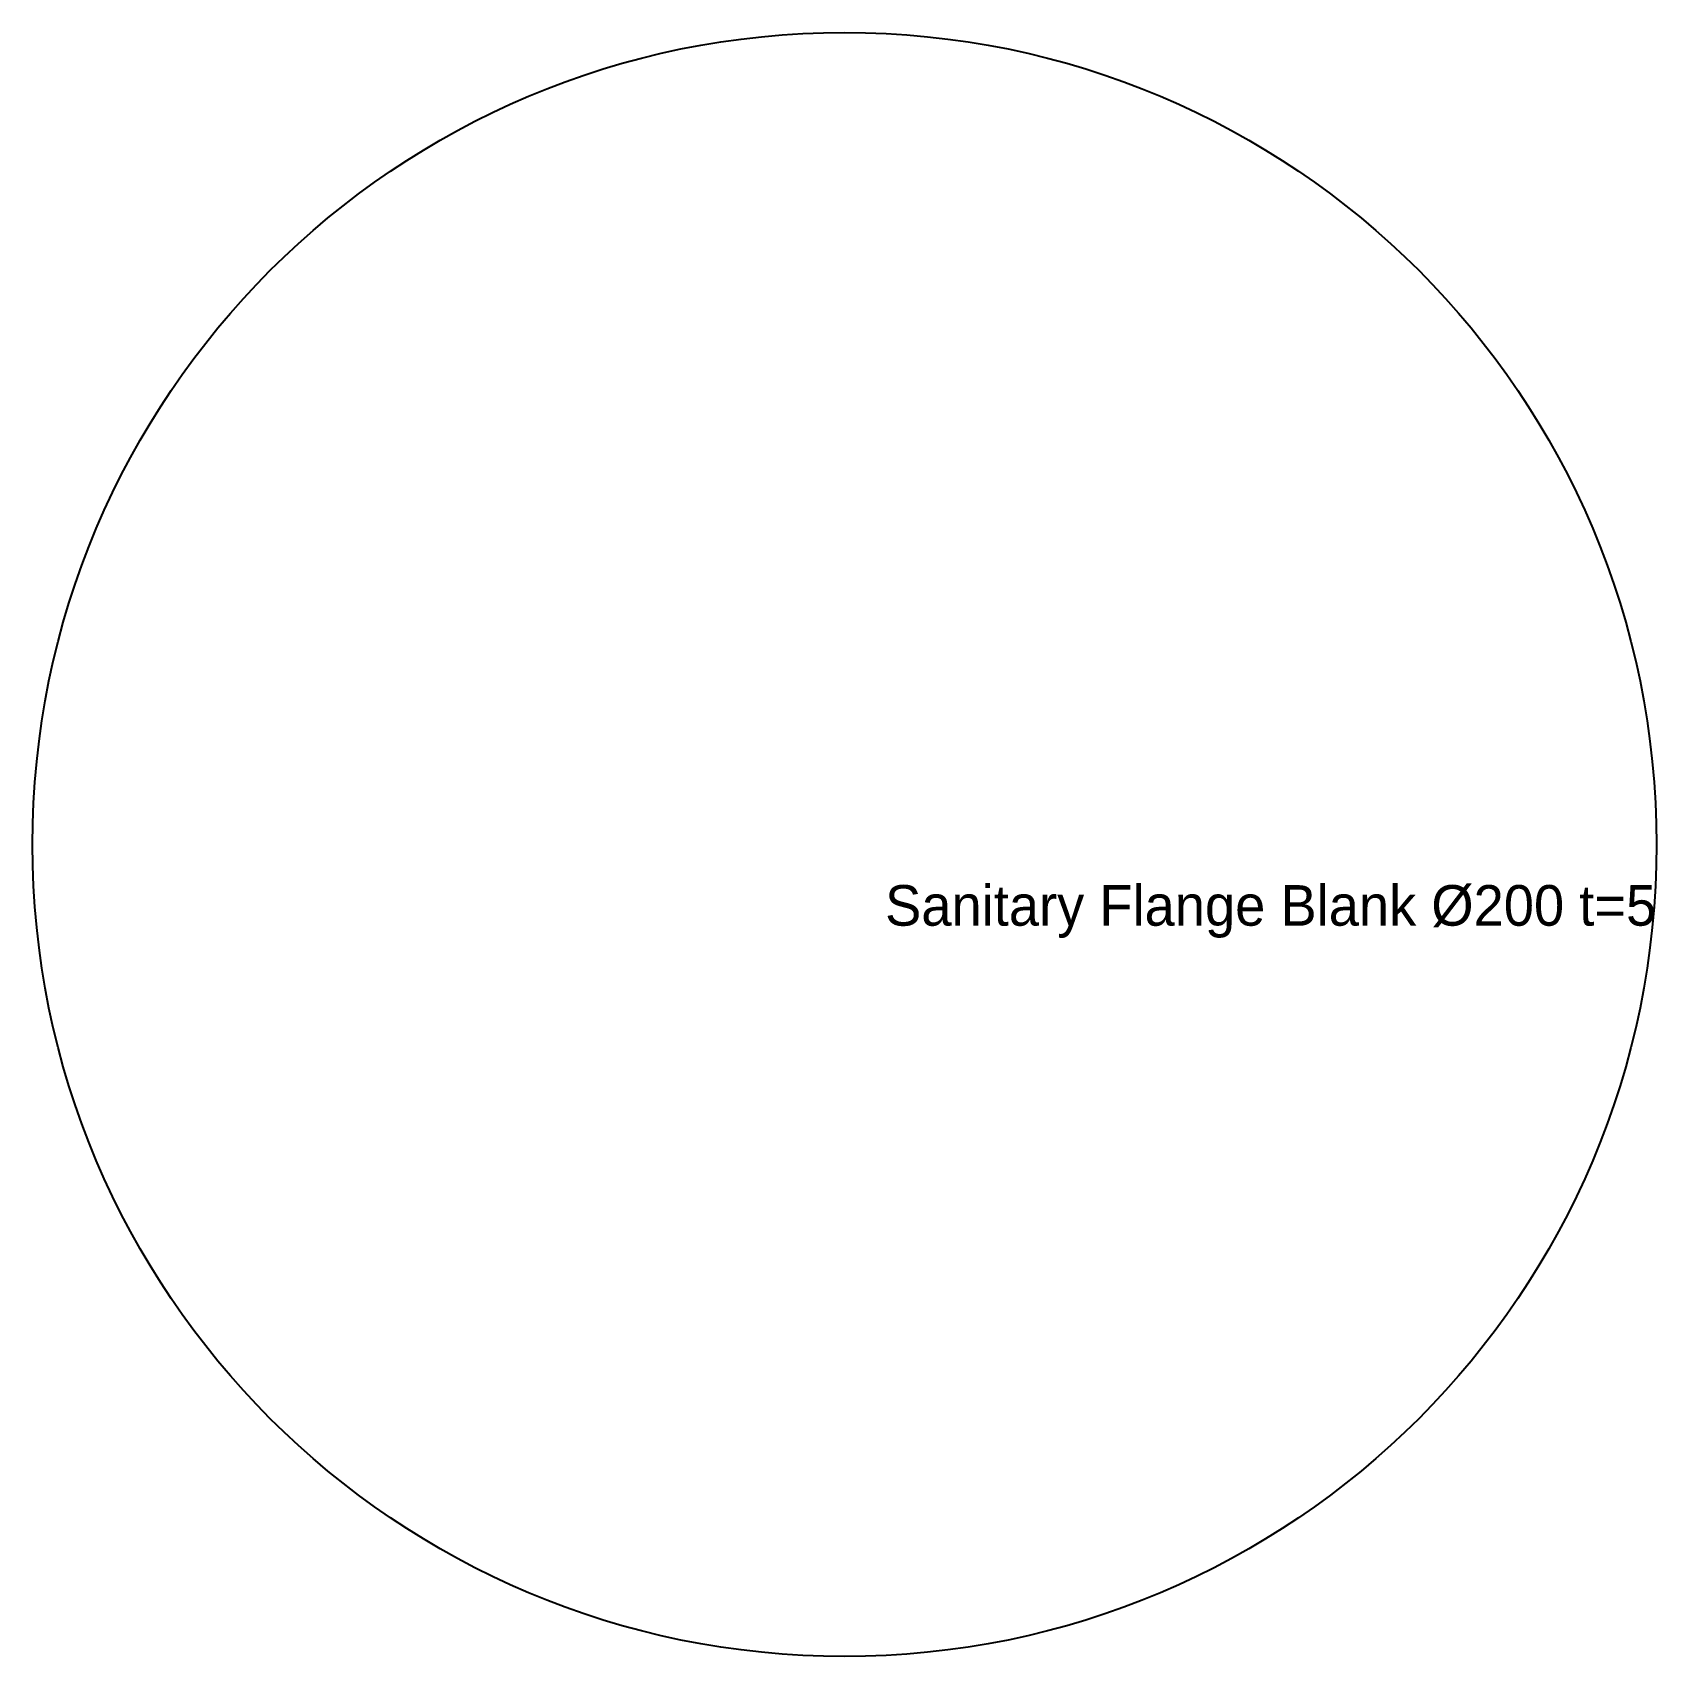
# Model space of a CAD drawing. Extents: x -100 to 100, y -100 to 100.
import ezdxf

# ---------------------------------------------------------------- set-up
doc = ezdxf.new("R2010")
doc.units = 0
doc.layers.add('NOTES', color=2, linetype='CONTINUOUS')
doc.layers.add('OUTLINE', color=7, linetype='CONTINUOUS')

msp = doc.modelspace()

# ---------------------------------------------------------------- linework, layer by layer
at = {"layer": 'OUTLINE'}
msp.add_circle((0, 0), 100, dxfattribs=at)

# ---------------------------------------------------------------- texts
at = {"layer": 'NOTES'}
msp.add_text('Sanitary Flange Blank Ø200 t=5', height=5, dxfattribs=at).set_placement((5, -10))

doc.saveas('drawing.dxf')
